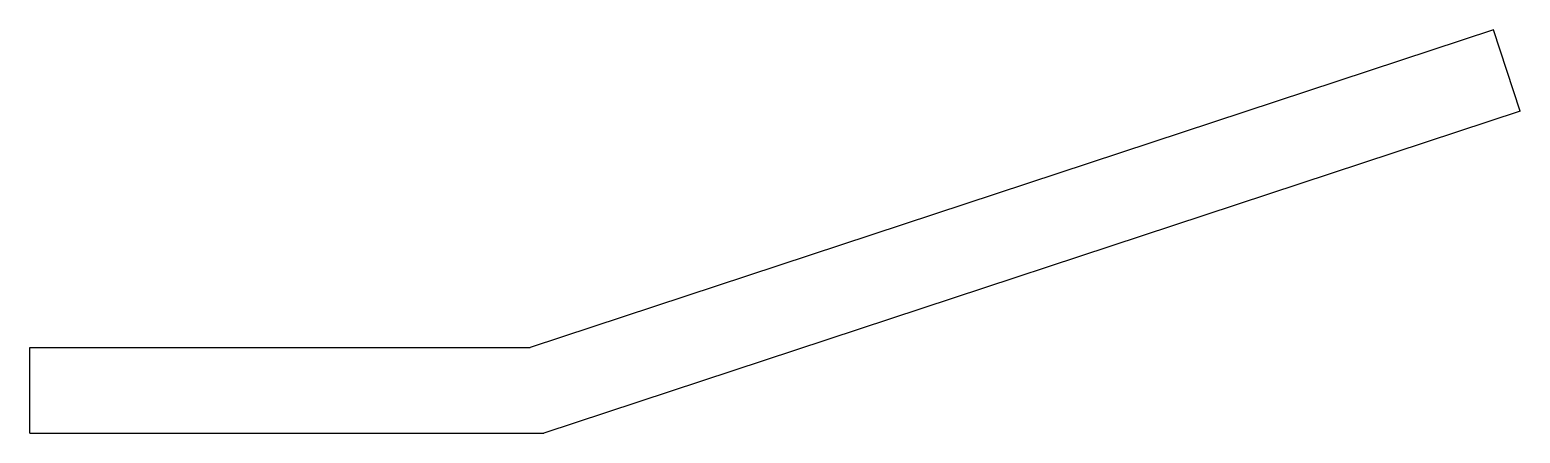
# Model space of a CAD drawing. Extents: x 1697 to 1801, y 393 to 422.
import ezdxf

# ---------------------------------------------------------------- set-up
doc = ezdxf.new("R2010")
doc.units = 0
doc.header["$LTSCALE"] = 12
doc.header["$MEASUREMENT"] = 0
doc.layers.add('SHELL', color=40, linetype='CONTINUOUS')

msp = doc.modelspace()

# ---------------------------------------------------------------- linework, layer by layer
at = {"layer": 'SHELL'}
for p, q in [((1799.22, 421.51, 0.01), (1731.75, 399.29, 0.01)), ((1801.1, 415.81, 0.01), (1799.22, 421.51, 0.01)), ((1801.1, 415.81, 0.01), (1732.71, 393.29, 0.01)), ((1696.71, 393.29, 0.01), (1696.71, 399.29, 0.01))]:
    msp.add_line(p, q, dxfattribs=at)
at = {"layer": 'SHELL', "elevation": 0.01}
for points in [[(1696.71, 399.29), (1731.75, 399.29)], [(1696.71, 393.29), (1732.71, 393.29)]]:
    msp.add_lwpolyline(points, dxfattribs=at)

doc.saveas('drawing.dxf')
